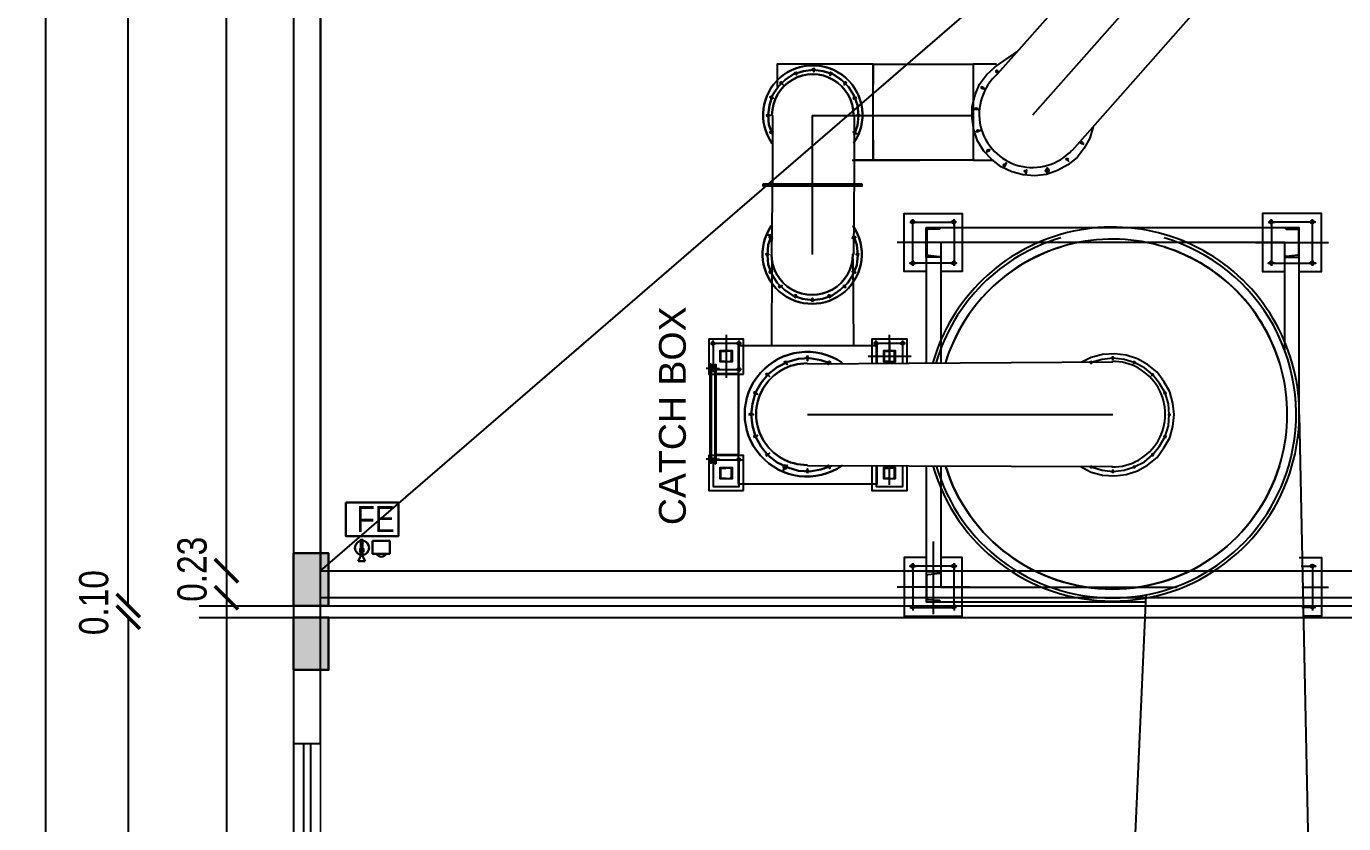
# Model space of a CAD drawing. Header units: metres. Extents: x -488 to 4759, y 38 to 2071.
# Drawn here: x 1116.38 to 1127.67, y 152.42 to 159.26 of the extents above; entities that cross this region are included whole.
import ezdxf
from ezdxf.lldxf.tags import DXFTag

# ---------------------------------------------------------------- set-up
doc = ezdxf.new("R2010")
doc.units = ezdxf.units.M
doc.header["$MEASUREMENT"] = 0
for name, color, linetype in [('0 @ 1', 7, 'Continuous'), ('BLK_1_FLR_0_CARPET_AREA', 10, 'Continuous'), ('BLK_1_FLR_0_REGULAR_ROOM', 117, 'Continuous')]:
    doc.layers.add(name, color=color, linetype=linetype)
for name, color, linetype, plot in [('BLK_1_COVERED_AREA', 44, 'Continuous', False), ('BLK_1_FLR_0_BLT_UP_AREA', 1, 'Continuous', False), ('BLK_1_FLR_0_BLT_UP_AREA_DEDUCT', 1, 'Continuous', False), ('WORKSHOP_AREA', 1, 'Continuous', False)]:
    doc.layers.add(name, color=color, linetype=linetype, plot=plot)
doc.styles.add('ARIAL', font='arial.ttf', dxfattribs={"height": 0.8})
doc.styles.add('CODE', font='swissc.ttf', dxfattribs={"height": 0.25})
doc.styles.add('SH', font='swissc.ttf', dxfattribs={"height": 10})
tags = doc.linetypes.add('00$1$HIDDEN', pattern=[0.375, 0.25, -0.125]).pattern_tags.tags
tags[6:7] = [DXFTag(74, 4), DXFTag(75, 0), DXFTag(340, '0'), DXFTag(46, 1.0), DXFTag(50, 0.0), DXFTag(44, 0.0), DXFTag(45, 0.0)]
tags[4:5] = [DXFTag(74, 4), DXFTag(75, 0), DXFTag(340, '0'), DXFTag(46, 1.0), DXFTag(50, 0.0), DXFTag(44, 0.0), DXFTag(45, 0.0)]
doc.dimstyles.new('OUTER', dxfattribs={"dimscale": 0, "dimtxt": 0.3, "dimasz": 0.18, "dimexe": 0.18, "dimexo": 0.0625, "dimgap": 0.09, "dimtad": 0, "dimzin": 0, "dimdsep": 46, "dimtxsty": 'CODE', "dimcen": 0.09, "dimse1": 1, "dimse2": 1, "dimclrd": 8, "dimclrt": 1, "dimadec": 0, "dimazin": 0, "dimtfac": 1, "dimtofl": 0, "dimtmove": 0, "dimatfit": 3, "dimfxl": 0, "dimtolj": 1, "dimtzin": 0, "dimarcsym": 0})

# ---------------------------------------------------------------- blocks, each defined once
blk = doc.blocks.new('_ArchTick')
at = {"const_width": 0.15}
blk.add_lwpolyline([(-0.5, -0.5), (0.5, 0.5)], dxfattribs=at)
blk = doc.blocks.new('*D95')
at = {"color": 0, "lineweight": -2}
for p, q in [((1118.092, 180.072), (1118.092, 167.779)), ((1118.092, 154.592), (1118.092, 166.884))]:
    blk.add_line(p, q, dxfattribs=at)
at = {"layer": 'Defpoints', "color": 0, "lineweight": -2}
for p in [(1119.231, 180.072), (1118.092, 154.592), (1119.202, 154.592)]:
    blk.add_point(p, dxfattribs=at)
at = {"color": 0, "lineweight": -2, "xscale": 0.2, "yscale": 0.2, "zscale": 0.2}
for p, rotation in [((1118.092, 180.072), 90), ((1118.092, 154.592), 270)]:
    blk.add_blockref('_ArchTick', p, dxfattribs=dict(at, rotation=rotation))
at = {"color": 0, "lineweight": -2, "insert": (1118.092, 167.332), "char_height": 0.25, "attachment_point": 5, "rotation": 90, "style": 'CODE'}
blk.add_mtext('\\A1;25.48', dxfattribs=at)
blk = doc.blocks.new('*D68')
at = {"color": 0, "lineweight": -2}
blk.add_line((1118.092, 154.592), (1118.092, 154.36), dxfattribs=at)
at = {"layer": 'Defpoints', "color": 0, "lineweight": -2}
for p in [(1119.201, 154.592), (1118.092, 154.36), (1119.178, 154.36)]:
    blk.add_point(p, dxfattribs=at)
at = {"color": 0, "lineweight": -2, "xscale": 0.2, "yscale": 0.2, "zscale": 0.2}
for p, rotation in [((1118.092, 154.592), 90), ((1118.092, 154.36), 270)]:
    blk.add_blockref('_ArchTick', p, dxfattribs=dict(at, rotation=rotation))
at = {"color": 0, "lineweight": -2, "insert": (1117.798, 154.604), "char_height": 0.25, "attachment_point": 5, "rotation": 90, "style": 'CODE'}
blk.add_mtext('\\A1;0.23', dxfattribs=at)
blk = doc.blocks.new('*D69')
at = {"color": 0, "lineweight": -2}
for p, q in [((1118.092, 154.36), (1118.092, 142.558)), ((1118.092, 129.862), (1118.092, 141.663))]:
    blk.add_line(p, q, dxfattribs=at)
at = {"layer": 'Defpoints', "color": 0, "lineweight": -2}
for p in [(1119.178, 154.36), (1118.092, 129.862), (1119.835, 129.862)]:
    blk.add_point(p, dxfattribs=at)
at = {"color": 0, "lineweight": -2, "xscale": 0.2, "yscale": 0.2, "zscale": 0.2}
for p, rotation in [((1118.092, 154.36), 90), ((1118.092, 129.862), 270)]:
    blk.add_blockref('_ArchTick', p, dxfattribs=dict(at, rotation=rotation))
at = {"color": 0, "lineweight": -2, "insert": (1118.092, 142.111), "char_height": 0.25, "attachment_point": 5, "rotation": 90, "style": 'CODE'}
blk.add_mtext('\\A1;24.50', dxfattribs=at)
blk = doc.blocks.new('*D74')
at = {"color": 0, "lineweight": -2}
for p, q in [((1117.25, 154.192), (1117.25, 136.245)), ((1117.25, 117.402), (1117.25, 135.348))]:
    blk.add_line(p, q, dxfattribs=at)
at = {"layer": 'Defpoints', "color": 0, "lineweight": -2}
for p in [(1117.25, 154.192), (1118.667, 154.192), (1118.667, 117.402)]:
    blk.add_point(p, dxfattribs=at)
at = {"color": 0, "lineweight": -2, "xscale": 0.2, "yscale": 0.2, "zscale": 0.2}
for p, rotation in [((1117.25, 154.192), 90), ((1117.25, 117.402), 270)]:
    blk.add_blockref('_ArchTick', p, dxfattribs=dict(at, rotation=rotation))
at = {"color": 0, "lineweight": -2, "insert": (1117.25, 135.797), "char_height": 0.25, "attachment_point": 5, "rotation": 90, "style": 'CODE'}
blk.add_mtext('\\A1;36.79', dxfattribs=at)
blk = doc.blocks.new('*D75')
at = {"color": 0, "lineweight": -2}
for p, q in [((1117.25, 154.292), (1117.25, 154.492)), ((1117.25, 154.192), (1117.25, 153.992))]:
    blk.add_line(p, q, dxfattribs=at)
at = {"layer": 'Defpoints', "color": 0, "lineweight": -2}
for p in [(1117.25, 154.292), (1118.667, 154.292), (1118.667, 154.192)]:
    blk.add_point(p, dxfattribs=at)
at = {"color": 0, "lineweight": -2, "xscale": 0.2, "yscale": 0.2, "zscale": 0.2}
for p, rotation in [((1117.25, 154.292), 270), ((1117.25, 154.192), 90)]:
    blk.add_blockref('_ArchTick', p, dxfattribs=dict(at, rotation=rotation))
at = {"color": 0, "lineweight": -2, "insert": (1116.955, 154.318), "char_height": 0.25, "attachment_point": 5, "rotation": 90, "style": 'CODE'}
blk.add_mtext('\\A1;0.10', dxfattribs=at)
blk = doc.blocks.new('*D76')
at = {"color": 0, "lineweight": -2}
for p, q in [((1117.25, 180.302), (1117.25, 167.721)), ((1117.25, 154.292), (1117.25, 166.872))]:
    blk.add_line(p, q, dxfattribs=at)
at = {"layer": 'Defpoints', "color": 0, "lineweight": -2}
for p in [(1117.25, 180.302), (1118.667, 180.302), (1118.667, 154.292)]:
    blk.add_point(p, dxfattribs=at)
at = {"color": 0, "lineweight": -2, "xscale": 0.2, "yscale": 0.2, "zscale": 0.2}
for p, rotation in [((1117.25, 180.302), 90), ((1117.25, 154.292), 270)]:
    blk.add_blockref('_ArchTick', p, dxfattribs=dict(at, rotation=rotation))
at = {"color": 0, "lineweight": -2, "insert": (1117.25, 167.297), "char_height": 0.25, "attachment_point": 5, "rotation": 90, "style": 'CODE'}
blk.add_mtext('\\A1;26.01', dxfattribs=at)
blk = doc.blocks.new('*D77')
at = {"color": 0, "lineweight": -2}
for p, q in [((1116.54, 180.302), (1116.54, 149.301)), ((1116.54, 117.402), (1116.54, 148.402))]:
    blk.add_line(p, q, dxfattribs=at)
at = {"layer": 'Defpoints', "color": 0, "lineweight": -2}
for p in [(1116.54, 180.302), (1118.669, 180.302), (1118.669, 117.402)]:
    blk.add_point(p, dxfattribs=at)
at = {"color": 0, "lineweight": -2, "xscale": 0.2, "yscale": 0.2, "zscale": 0.2}
for p, rotation in [((1116.54, 180.302), 90), ((1116.54, 117.402), 270)]:
    blk.add_blockref('_ArchTick', p, dxfattribs=dict(at, rotation=rotation))
at = {"color": 0, "lineweight": -2, "insert": (1116.54, 148.852), "char_height": 0.25, "attachment_point": 5, "rotation": 90, "style": 'CODE'}
blk.add_mtext('\\A1;{\\fSwis721 Cn BT|b1|i0|c0|p34;62.90}', dxfattribs=at)
blk = doc.blocks.new('rghfhgh')
at = {"color": 0, "lineweight": 30}
for p, q in [((15101.258, 2367.846), (15101.236, 2367.801)), ((15101.258, 2367.909), (15101.258, 2367.846)), ((15101.274, 2367.909), (15101.274, 2367.846)), ((15101.274, 2367.846), (15101.296, 2367.801))]:
    blk.add_line(p, q, dxfattribs=at)
at = {"color": 0, "lineweight": 30, "ltscale": 0.1}
blk.add_line((15101.296, 2367.801), (15101.236, 2367.801), dxfattribs=at)
blk.add_lwpolyline([(15101.129, 2368.303), (15101.581, 2368.303), (15101.581, 2368.016), (15101.129, 2368.016)], close=True, dxfattribs=at)
at = {"color": 0, "lineweight": 30}
for points in [[(15101.274, 2367.909), (15101.258, 2367.909), (15101.258, 2367.985), (15101.274, 2367.985)], [(15101.359, 2367.974), (15101.507, 2367.974), (15101.507, 2367.864), (15101.359, 2367.864)], [(15101.281, 2367.879), (15101.252, 2367.879), (15101.252, 2367.909), (15101.281, 2367.909)]]:
    blk.add_lwpolyline(points, close=True, dxfattribs=at)
blk.add_circle((15101.269, 2367.915), 0.0611, dxfattribs=at)
blk.add_arc((15101.434, 2367.883), 0.0446, 204.8747, 335.1253, dxfattribs=at)
at = {"color": 0, "lineweight": 30, "style": 'SH'}
blk.add_text('FE', height=0.2239, dxfattribs=at).set_placement((15101.221, 2368.05))

msp = doc.modelspace()

# ---------------------------------------------------------------- hatches: boundary and pattern name
at = {"lineweight": 30}
h = msp.add_hatch(color=256, dxfattribs=at)
h.dxf.hatch_style = 1
h.paths.add_polyline_path([(1118.66717, 154.74157), (1118.66717, 154.29157), (1118.96717, 154.29157), (1118.96717, 154.74157)])
h = msp.add_hatch(color=256, dxfattribs=at)
h.dxf.hatch_style = 1
h.paths.add_polyline_path([(1118.66717, 154.19157), (1118.66717, 153.74157), (1118.96717, 153.74157), (1118.96717, 154.19157)])

# ---------------------------------------------------------------- linework, layer by layer
for p, q in [((1118.66717, 180.30157), (1118.66717, 153.11157)), ((1118.89717, 153.11157), (1118.89717, 180.07157)), ((1126.0956, 160.42413), (1124.70257, 158.84997)), ((1126.43799, 160.12114), (1125.00112, 158.49744)), ((1126.78238, 159.82626), (1125.3435, 158.19445)), ((1118.89717, 154.59157), (1145.37867, 154.59157)), ((1145.37867, 154.35957), (1118.89717, 154.35957)), ((1118.66717, 153.11157), (1118.89717, 153.11157)), ((1118.75217, 153.11157), (1118.75217, 151.61157)), ((1118.81217, 153.11157), (1118.81217, 151.61157))]:
    msp.add_line(p, q)
at = {"linetype": '00$1$HIDDEN', "lineweight": -2, "ltscale": 2}
msp.add_line((1118.89717, 154.59157), (1133.27285, 167.00118), dxfattribs=at)
at = {"linetype": '00$1$HIDDEN', "lineweight": -2, "ltscale": 3}
for p, q in [((1117.85909, 154.29157), (1193.21732, 154.29157)), ((1117.85909, 154.19157), (1193.21732, 154.19157))]:
    msp.add_line(p, q, dxfattribs=at)
at = {"lineweight": 13}
for p, q in [((1118.66717, 153.11157), (1118.66717, 151.61157)), ((1118.89717, 153.11157), (1118.89717, 151.61157))]:
    msp.add_line(p, q, dxfattribs=at)
at = {"lineweight": -2}
msp.add_lwpolyline([(1192.31717, 180.30156), (1118.66717, 180.30156), (1118.66717, 117.40157), (1192.31717, 117.40157)], close=True, dxfattribs=at)
for points in [[(1125.52146, 158.39685), (1125.49501, 158.30077), (1125.44571, 158.21281), (1125.38434, 158.13429), (1125.30485, 158.06994), (1125.21799, 158.02107), (1125.12378, 157.98768), (1125.02156, 157.97515), (1124.92207, 157.9848), (1124.82599, 158.01126), (1124.73331, 158.05451), (1124.65479, 158.11589), (1124.58572, 158.18934), (1124.53147, 158.27553), (1124.49808, 158.36974), (1124.48555, 158.47197), (1124.48444, 158.57013), (1124.51024, 158.6716), (1124.54811, 158.76362), (1124.60949, 158.84213), (1124.68294, 158.91121), (1124.87568, 159.04558)], [(1123.63082, 158.93402), (1123.63624, 158.93402), (1123.63624, 158.76056), (1123.63624, 158.93402), (1123.63082, 158.93402), (1122.8123, 158.93402), (1122.8123, 158.73888)], [(1123.63624, 158.93402), (1124.49447, 158.93402)], [(1124.69338, 158.93402), (1124.49447, 158.93402), (1124.49447, 158.76056)], [(1124.69338, 158.93402), (1124.49457, 158.93402), (1124.49457, 158.76056)], [(1123.45736, 158.11008), (1123.63624, 158.11008), (1123.63624, 158.86897)], [(1124.49447, 158.86897), (1124.49447, 158.11008), (1124.50531, 158.11008)], [(1124.49457, 158.86897), (1124.49457, 158.11008), (1124.50541, 158.11008)], [(1122.77436, 158.49495), (1122.77436, 158.01793), (1122.76352, 157.30241)], [(1123.11586, 157.30241), (1123.11586, 158.49495), (1124.48529, 158.49495)], [(1123.47362, 158.49495), (1123.47362, 158.01793), (1123.4682, 157.30241)], [(1123.63624, 158.28354), (1123.63624, 158.11008), (1123.6254, 158.11008), (1123.63624, 158.11008), (1123.63624, 158.28896)], [(1124.49447, 158.28896), (1124.49447, 158.11008), (1124.66793, 158.11008)], [(1124.49447, 158.11008), (1123.47362, 158.11008), (1124.03737, 158.11008)], [(1123.63624, 158.11008), (1124.03737, 158.11008), (1123.61998, 158.11008)], [(1124.09158, 157.15605), (1123.90185, 157.15605), (1123.90185, 157.65475), (1124.40055, 157.65475), (1124.40055, 157.60596)], [(1123.95064, 157.57886), (1124.00484, 157.57886)], [(1123.97774, 157.55176), (1123.97774, 157.60596)], [(1123.97774, 157.57886), (1124.33008, 157.57886), (1124.33008, 157.22652), (1123.97774, 157.22652), (1123.97774, 157.57886)], [(1124.40055, 157.65475), (1124.40055, 157.15605), (1124.21625, 157.15605)], [(1124.35177, 157.57886), (1124.30298, 157.57886)], [(1124.33008, 157.55176), (1124.33008, 157.60596)], [(1127.28975, 157.15605), (1127.47948, 157.15605), (1127.47948, 157.65475), (1126.97536, 157.65475), (1126.97536, 157.60596)], [(1126.97536, 157.65475), (1126.97536, 157.15605), (1127.16508, 157.15605)], [(1127.02414, 157.57886), (1127.07835, 157.57886)], [(1127.05124, 157.55176), (1127.05124, 157.60596)], [(1127.40359, 157.57886), (1127.05124, 157.57886), (1127.05124, 157.22652), (1127.40359, 157.22652), (1127.40359, 157.57886)], [(1127.43069, 157.57886), (1127.37648, 157.57886)], [(1127.40359, 157.55176), (1127.40359, 157.60596)], [(1127.28975, 155.93098), (1127.28975, 157.53007), (1125.24617, 157.53007), (1124.09158, 157.53007), (1124.09158, 156.37006)], [(1124.4656, 157.4054), (1123.84223, 157.4054)], [(1127.16508, 156.47847), (1127.16508, 157.4054), (1126.13516, 157.4054), (1124.21625, 157.4054), (1124.21625, 156.37006)], [(1126.91573, 157.4054), (1127.5391, 157.4054)], [(1122.76894, 157.2482), (1122.76352, 156.52183)], [(1123.46278, 157.26446), (1123.4682, 156.52183)], [(1122.52501, 156.2779), (1122.52501, 156.57604), (1122.22688, 156.57604), (1122.22688, 156.2779), (1122.52501, 156.2779)], [(1122.24314, 156.5381), (1122.2865, 156.5381)], [(1122.26482, 156.51641), (1122.26482, 156.5652)], [(1122.48707, 156.5381), (1122.26482, 156.5381), (1122.26482, 156.31585), (1122.48707, 156.31585), (1122.48707, 156.5381)], [(1122.37865, 156.24538), (1122.37865, 156.61398)], [(1122.50875, 156.5381), (1122.46538, 156.5381)], [(1122.48707, 156.51641), (1122.48707, 156.5652)], [(1123.92896, 156.37006), (1123.92896, 156.57604), (1123.6254, 156.57604), (1123.6254, 156.37006)], [(1123.64166, 156.5381), (1123.68503, 156.5381)], [(1123.66334, 156.51641), (1123.66334, 156.5652)], [(1123.89101, 156.37006), (1123.89101, 156.5381), (1123.66334, 156.5381), (1123.66334, 156.37006)], [(1123.77718, 156.55978), (1123.77718, 156.37006), (1123.77718, 156.61398)], [(1123.91269, 156.5381), (1123.86391, 156.5381)], [(1123.89101, 156.51641), (1123.89101, 156.5652)], [(1122.33258, 156.47305), (1122.32987, 156.47034)], [(1122.32987, 156.39174), (1122.32987, 156.46763)], [(1122.33529, 156.47305), (1122.36781, 156.47305)], [(1122.36541, 156.47305), (1122.37323, 156.48086)], [(1122.37324, 156.48086), (1122.38105, 156.47305)], [(1122.4166, 156.47305), (1122.38407, 156.47305)], [(1122.4166, 156.47034), (1122.41389, 156.47305)], [(1122.42202, 156.39174), (1122.42202, 156.46763)], [(1123.66877, 155.48649), (1123.66877, 155.33471), (1122.48165, 155.33471), (1122.48165, 156.52183), (1123.66877, 156.52183), (1123.66877, 156.37006)], [(1123.59288, 156.42968), (1123.96148, 156.42968)], [(1123.73652, 156.47305), (1123.73381, 156.47034)], [(1123.73381, 156.39174), (1123.73381, 156.46763)], [(1123.73923, 156.47305), (1123.77176, 156.47305)], [(1123.76936, 156.47305), (1123.77717, 156.48086)], [(1123.77176, 156.48086), (1123.77958, 156.47305)], [(1123.81512, 156.47305), (1123.7826, 156.47305)], [(1123.81512, 156.47034), (1123.81241, 156.47305)], [(1123.82054, 156.39174), (1123.82054, 156.46763)], [(1125.41963, 155.48107), (1125.50636, 155.43771), (1125.60393, 155.4106), (1125.70693, 155.40518), (1125.8045, 155.41602), (1125.90207, 155.44855), (1125.9888, 155.49733), (1126.07011, 155.56238), (1126.12974, 155.64369), (1126.17852, 155.73042), (1126.20562, 155.82799), (1126.21647, 155.93098), (1126.20562, 156.02856), (1126.17852, 156.12613), (1126.12974, 156.21286), (1126.07011, 156.29417), (1125.9888, 156.35921), (1125.90207, 156.408), (1125.8045, 156.44052), (1125.70693, 156.45137), (1125.60393, 156.44594), (1125.50636, 156.41884), (1125.41963, 156.37548)], [(1125.69066, 156.40258), (1125.69066, 156.42968)], [(1122.20519, 156.32669), (1122.27566, 156.32669)], [(1122.24856, 156.36463), (1122.24856, 155.51359), (1122.23772, 155.51359), (1122.23772, 156.36463), (1122.24856, 156.36463)], [(1122.24314, 156.31585), (1122.2865, 156.31585)], [(1122.31903, 156.32127), (1122.25398, 156.32127)], [(1122.26482, 156.33753), (1122.26482, 156.29417)], [(1122.2865, 155.50817), (1122.28108, 155.50817), (1122.28108, 156.35921), (1122.2865, 156.35921), (1122.2865, 155.50817)], [(1122.32987, 156.39445), (1122.33258, 156.39174)], [(1122.36781, 156.38632), (1122.33529, 156.38632)], [(1122.37323, 156.3785), (1122.36541, 156.38631)], [(1122.38105, 156.38631), (1122.37324, 156.3785)], [(1122.38407, 156.38632), (1122.4166, 156.38632)], [(1122.41389, 156.39174), (1122.4166, 156.39445)], [(1122.50875, 156.31585), (1122.46538, 156.31585)], [(1122.48707, 156.33753), (1122.48707, 156.29417)], [(1123.07249, 156.36463), (1125.69066, 156.3809)], [(1123.73381, 156.39445), (1123.73652, 156.39174)], [(1123.77176, 156.38632), (1123.73923, 156.38632)], [(1123.77717, 156.3785), (1123.76936, 156.38631)], [(1123.77958, 156.38631), (1123.77176, 156.3785)], [(1123.7826, 156.38632), (1123.81512, 156.38632)], [(1123.81241, 156.39174), (1123.81512, 156.39445)], [(1125.51178, 156.37548), (1125.51178, 156.3809), (1125.50636, 156.3809), (1125.50094, 156.3809), (1125.49552, 156.37548), (1125.50094, 156.37006), (1125.50636, 156.37006), (1125.51178, 156.37006), (1125.51178, 156.37548)], [(1125.51178, 156.36463), (1125.50094, 156.39174)], [(1125.50636, 155.48107), (1125.59851, 155.45397), (1125.69066, 155.44313), (1125.78824, 155.45397), (1125.87497, 155.48107), (1125.9617, 155.52444), (1126.03216, 155.58406), (1126.09179, 155.65995), (1126.14058, 155.74126), (1126.16768, 155.83341), (1126.1731, 155.93098), (1126.16768, 156.02313), (1126.14058, 156.11529), (1126.09179, 156.1966), (1126.03216, 156.27248), (1125.9617, 156.33211), (1125.87497, 156.37548), (1125.78824, 156.40258), (1125.69066, 156.41342), (1125.59851, 156.40258), (1125.50636, 156.37548)], [(1125.69608, 156.41342), (1125.69608, 156.41884), (1125.69066, 156.41884), (1125.68524, 156.41884), (1125.68524, 156.41342), (1125.68524, 156.408), (1125.69066, 156.408), (1125.69608, 156.408), (1125.69608, 156.41342)], [(1125.86955, 156.36463), (1125.88039, 156.39174)], [(1125.88039, 156.37548), (1125.88039, 156.3809), (1125.87497, 156.3809), (1125.86955, 156.3809), (1125.86955, 156.37548), (1125.86955, 156.37006), (1125.87497, 156.37006), (1125.88039, 156.37006), (1125.88039, 156.37548)], [(1122.23772, 155.58948), (1122.23772, 156.28875)], [(1122.24856, 155.58948), (1122.24856, 156.28875), (1122.24856, 155.58948), (1122.24856, 156.28875), (1122.24856, 155.58948)], [(1122.48165, 155.58406), (1122.2865, 155.58406), (1122.2865, 156.28333), (1122.48165, 156.28333), (1122.48165, 155.58406)], [(1126.02132, 156.26164), (1126.04301, 156.28333)], [(1126.03759, 156.27248), (1126.03759, 156.2779), (1126.03216, 156.2779), (1126.02674, 156.2779), (1126.02674, 156.27248), (1126.02674, 156.26706), (1126.03216, 156.26706), (1126.03759, 156.26706), (1126.03759, 156.27248)], [(1126.12432, 156.10987), (1126.15142, 156.12071)], [(1126.146, 156.11529), (1126.146, 156.12071), (1126.14058, 156.12071), (1126.13516, 156.12071), (1126.12974, 156.11529), (1126.13516, 156.10987), (1126.14058, 156.10987), (1126.146, 156.10987), (1126.146, 156.11529)], [(1123.07249, 155.93098), (1125.69066, 155.93098)], [(1125.97412, 154.38068), (1125.87113, 152.08575), (1127.37265, 152.08575), (1127.29134, 155.93098)], [(1126.16226, 155.93098), (1126.18936, 155.93098)], [(1126.18394, 155.93098), (1126.17852, 155.93098), (1126.1731, 155.9364), (1126.1731, 155.93098), (1126.16768, 155.93098), (1126.1731, 155.92556), (1126.1731, 155.92014), (1126.17852, 155.92556), (1126.18394, 155.93098)], [(1126.12432, 155.74668), (1126.15142, 155.73584)], [(1126.146, 155.74126), (1126.146, 155.74668), (1126.14058, 155.7521), (1126.13516, 155.74668), (1126.12974, 155.74126), (1126.13516, 155.73584), (1126.14058, 155.73584), (1126.146, 155.73584), (1126.146, 155.74126)], [(1122.20519, 155.55154), (1122.27566, 155.55154)], [(1122.52501, 155.28051), (1122.52501, 155.57864), (1122.22688, 155.57864), (1122.22688, 155.28051), (1122.52501, 155.28051)], [(1122.24314, 155.5407), (1122.2865, 155.5407)], [(1122.31903, 155.54612), (1122.25398, 155.54612)], [(1122.26482, 155.51902), (1122.26482, 155.56238)], [(1122.48707, 155.5407), (1122.26482, 155.5407), (1122.26482, 155.31303), (1122.48707, 155.31303), (1122.48707, 155.5407)], [(1122.51417, 155.5407), (1122.46538, 155.5407)], [(1122.48707, 155.51902), (1122.48707, 155.56238)], [(1126.02132, 155.5949), (1126.04301, 155.57864)], [(1126.03759, 155.58406), (1126.03759, 155.58948), (1126.03216, 155.5949), (1126.02674, 155.58948), (1126.02674, 155.58406), (1126.02674, 155.57864), (1126.03216, 155.57864), (1126.03759, 155.57864), (1126.03759, 155.58406)], [(1122.33258, 155.47023), (1122.32987, 155.46752)], [(1122.32987, 155.38892), (1122.32987, 155.46481)], [(1122.33529, 155.47023), (1122.37323, 155.47023)], [(1122.36541, 155.47023), (1122.37323, 155.47805)], [(1122.37324, 155.47805), (1122.38105, 155.47023)], [(1122.4166, 155.47023), (1122.38407, 155.47023)], [(1122.4166, 155.46752), (1122.41389, 155.47023)], [(1122.42202, 155.38892), (1122.42202, 155.46481)], [(1125.69066, 155.48107), (1123.07249, 155.49191)], [(1123.6254, 155.48649), (1123.6254, 155.28051), (1123.92896, 155.28051), (1123.92896, 155.48649)], [(1123.66334, 155.48649), (1123.66334, 155.31303), (1123.89101, 155.31303), (1123.89101, 155.48649)], [(1123.73652, 155.47023), (1123.73381, 155.46752)], [(1123.73381, 155.38892), (1123.73381, 155.46481)], [(1123.73923, 155.47023), (1123.77176, 155.47023)], [(1123.76936, 155.47023), (1123.77717, 155.47805)], [(1123.77176, 155.47805), (1123.77958, 155.47023)], [(1123.77718, 155.32929), (1123.77718, 155.48649)], [(1123.81512, 155.47023), (1123.7826, 155.47023)], [(1123.81512, 155.46752), (1123.81241, 155.47023)], [(1123.82054, 155.38892), (1123.82054, 155.46481)], [(1124.09158, 155.48649), (1124.09158, 154.32647), (1125.97254, 154.32647)], [(1124.21625, 155.48649), (1124.21625, 154.45115), (1126.24357, 154.45115)], [(1125.51178, 155.48107), (1125.51178, 155.48649), (1125.50636, 155.48649), (1125.50094, 155.48649), (1125.49552, 155.48107), (1125.50094, 155.47565), (1125.50636, 155.47565), (1125.51178, 155.47565), (1125.51178, 155.48107)], [(1125.51178, 155.49191), (1125.50094, 155.47023)], [(1125.69608, 155.44313), (1125.69608, 155.44855), (1125.69066, 155.44855), (1125.68524, 155.44855), (1125.68524, 155.44313), (1125.68524, 155.43771), (1125.69066, 155.43771), (1125.69608, 155.43771), (1125.69608, 155.44313)], [(1125.69066, 155.45939), (1125.69066, 155.43229)], [(1125.86955, 155.49191), (1125.88039, 155.47023)], [(1125.88039, 155.48107), (1125.88039, 155.48649), (1125.87497, 155.48649), (1125.86955, 155.48649), (1125.86955, 155.48107), (1125.86955, 155.47565), (1125.87497, 155.47565), (1125.88039, 155.47565), (1125.88039, 155.48107)], [(1122.32987, 155.39163), (1122.33258, 155.38892)], [(1122.37323, 155.3835), (1122.33529, 155.3835)], [(1122.38407, 155.3835), (1122.4166, 155.3835)], [(1122.41389, 155.38892), (1122.4166, 155.39163)], [(1123.73381, 155.39163), (1123.73652, 155.38892)], [(1123.77176, 155.3835), (1123.73923, 155.3835)], [(1123.7826, 155.3835), (1123.81512, 155.3835)], [(1123.81241, 155.38892), (1123.81512, 155.39163)], [(1124.1512, 154.84144), (1124.1512, 154.21806)], [(1124.09158, 154.70592), (1123.90185, 154.70592), (1123.90185, 154.2018), (1124.40055, 154.2018), (1124.40055, 154.38068), (1124.40055, 154.70592), (1124.21625, 154.70592)], [(1123.97774, 154.27769), (1124.33008, 154.27769), (1124.33008, 154.63003), (1123.97774, 154.63003), (1123.97774, 154.27769)], [(1127.28975, 154.70592), (1127.47948, 154.70592), (1127.47948, 154.2018), (1127.31686, 154.2018)], [(1127.30601, 154.63003), (1127.40359, 154.63003), (1127.40359, 154.27769), (1127.31144, 154.27769)], [(1124.21625, 154.57582), (1124.21625, 154.58124), (1124.09158, 154.58124), (1124.09158, 154.32647), (1124.21625, 154.32647), (1124.21083, 154.3319), (1124.20541, 154.33732), (1124.10784, 154.34274), (1124.10242, 154.34274), (1124.097, 154.34816), (1124.097, 154.54872), (1124.10242, 154.55414), (1124.10784, 154.55956), (1124.20541, 154.5704), (1124.21083, 154.5704), (1124.21625, 154.58124)], [(1124.4656, 154.45115), (1123.84223, 154.45115)], [(1127.31144, 154.45115), (1127.5391, 154.45115)], [(1123.97774, 154.30479), (1123.97774, 154.25059)], [(1124.33008, 154.30479), (1124.33008, 154.25059)], [(1127.40359, 154.30479), (1127.40359, 154.25059)], [(1123.95064, 154.27769), (1124.00485, 154.27769)], [(1124.35177, 154.27769), (1124.30298, 154.27769)], [(1127.43069, 154.27769), (1127.37648, 154.27769)]]:
    msp.add_lwpolyline(points)
for points in [[(1123.46864, 158.25575, 1.90411807), (1122.76772, 158.25675, -1.90411807)], [(1123.4682, 158.49618, 1.00211797), (1122.76895, 158.49766, -1.00211797)], [(1122.76289, 157.54675, 1.90446151), (1123.46375, 157.5464, -1.90446151)], [(1122.76352, 157.30528, 1.00023809), (1123.46277, 157.30512, -1.00023809)], [(1123.37054, 156.37486, 1.89306734), (1123.37064, 155.49247, -1.89306734)], [(1123.06978, 156.37006, 1.00063731), (1123.06978, 155.49721, -1.00063731)], [(1124.25604, 155.49092, 0.73776747), (1127.11987, 155.49092, -0.73776747)]]:
    msp.add_lwpolyline(points, format="xyb", close=True)
for points in [[(1122.77436, 158.33233), (1122.74184, 158.41364), (1122.73642, 158.50037), (1122.74726, 158.58168), (1122.77436, 158.66841), (1122.82315, 158.73888), (1122.88277, 158.7985), (1122.95324, 158.84729), (1123.03997, 158.87439), (1123.12128, 158.88523), (1123.20801, 158.87439), (1123.28932, 158.84729), (1123.36521, 158.7985), (1123.42484, 158.73888), (1123.47362, 158.66299), (1123.50073, 158.58168), (1123.51157, 158.49495), (1123.50073, 158.40822), (1123.47362, 158.32691), (1123.50073, 158.40822), (1123.51157, 158.49495), (1123.50073, 158.58168), (1123.47362, 158.66299), (1123.42484, 158.73888), (1123.36521, 158.7985), (1123.28932, 158.84729), (1123.20801, 158.87439), (1123.12128, 158.88523), (1123.03997, 158.87439), (1122.95324, 158.84729), (1122.88277, 158.7985), (1122.82315, 158.73888), (1122.77436, 158.66841), (1122.74726, 158.58168), (1122.73642, 158.50037), (1122.74184, 158.41364)], [(1122.9695, 158.86897), (1122.98034, 158.84187)], [(1123.1267, 158.90149), (1123.1267, 158.86897)], [(1123.27848, 158.86897), (1123.26764, 158.83645)], [(1124.68961, 158.88523), (1124.71129, 158.85813)], [(1122.83941, 158.78224), (1122.86109, 158.76056)], [(1123.40857, 158.78224), (1123.38689, 158.75514)], [(1124.55952, 158.73888), (1124.59746, 158.71719)], [(1122.75268, 158.65215), (1122.77978, 158.6413)], [(1123.4953, 158.64672), (1123.4682, 158.63588)], [(1122.72015, 158.49495), (1122.75268, 158.49495)], [(1123.52783, 158.49495), (1123.4953, 158.49495)], [(1124.49989, 158.54915), (1124.53783, 158.54373)], [(1122.74726, 158.34317), (1122.77978, 158.35401)], [(1123.4953, 158.33775), (1123.4682, 158.35401)], [(1124.51615, 158.35401), (1124.55409, 158.36485)], [(1125.44308, 158.2456), (1125.41056, 158.26728)], [(1124.6083, 158.18055), (1124.6354, 158.20223)], [(1125.31298, 158.09924), (1125.2913, 158.12634)], [(1124.76008, 158.05045), (1124.77634, 158.0884)], [(1124.94438, 157.99083), (1124.9498, 158.02877)], [(1125.11242, 158.01793), (1125.12868, 158.02335), (1125.11784, 158.02877), (1125.12868, 158.02335), (1125.12868, 158.03419), (1125.11784, 158.02877), (1125.12868, 158.02335), (1125.12868, 158.03419), (1125.11784, 158.02877), (1125.12868, 158.02335)], [(1125.12868, 158.02335), (1125.13952, 158.01251), (1125.14494, 158.02335), (1125.12868, 158.02335), (1125.11242, 158.01793), (1125.11784, 158.01251), (1125.12868, 158.02335), (1125.13952, 158.01251), (1125.14494, 158.02335), (1125.12868, 158.02335), (1125.11784, 158.01251), (1125.11242, 158.01793)], [(1125.13952, 158.01251), (1125.12868, 158.02335), (1125.12868, 158.00709), (1125.11784, 158.01251), (1125.12868, 158.02335), (1125.12868, 158.00709), (1125.12868, 157.99083), (1125.12868, 158.00709), (1125.12868, 158.02335), (1125.11784, 158.01251), (1125.12868, 158.00709), (1125.12868, 158.02335)], [(1125.13952, 158.00709), (1125.12868, 158.04503)], [(1125.12868, 158.03419), (1125.12868, 158.02335), (1125.13952, 158.03419), (1125.12868, 158.02335), (1125.14494, 158.02335), (1125.13952, 158.03419), (1125.12868, 158.02335), (1125.14494, 158.02335), (1125.13952, 158.03419), (1125.12868, 158.02335)], [(1123.53867, 157.89868), (1123.53867, 157.88783), (1122.69305, 157.88783), (1122.69305, 157.89868), (1123.53867, 157.89868), (1123.53867, 157.88783), (1122.69305, 157.88783), (1122.69305, 157.89868), (1123.53867, 157.89868), (1123.53867, 157.9041), (1122.69305, 157.9041), (1122.69305, 157.89868), (1123.53867, 157.89868), (1122.69305, 157.89868), (1122.69305, 157.9041), (1123.53867, 157.9041)], [(1123.4682, 157.46502), (1123.4953, 157.38372), (1123.50615, 157.29699), (1123.4953, 157.21025), (1123.46278, 157.12895), (1123.41942, 157.05848), (1123.35437, 156.99885), (1123.2839, 156.95006), (1123.20259, 156.92296), (1123.11586, 156.91212), (1123.02913, 156.92296), (1122.94782, 156.95006), (1122.87735, 156.99885), (1122.8123, 157.05848), (1122.76894, 157.13437), (1122.73642, 157.21568), (1122.73099, 157.29699), (1122.73642, 157.38372), (1122.76352, 157.46502), (1122.7581, 157.45418), (1122.76894, 157.4596), (1122.7581, 157.45418), (1122.76894, 157.44876), (1122.76894, 157.4596), (1122.7581, 157.45418), (1122.76894, 157.44876), (1122.76894, 157.4596), (1122.7581, 157.45418), (1122.76352, 157.46502), (1122.73642, 157.38372), (1122.73099, 157.29699), (1122.73642, 157.21568), (1122.76894, 157.13437), (1122.8123, 157.05848), (1122.87735, 156.99885), (1122.94782, 156.95006), (1123.02913, 156.92296), (1123.11586, 156.91212), (1123.20259, 156.92296), (1123.2839, 156.95006), (1123.35437, 156.99885), (1123.41942, 157.05848), (1123.46278, 157.12895), (1123.4953, 157.21025), (1123.50615, 157.29699), (1123.4953, 157.38372)], [(1122.74726, 157.45418), (1122.7581, 157.45418), (1122.74726, 157.46502), (1122.7581, 157.47045), (1122.7581, 157.45418), (1122.74726, 157.46502), (1122.73642, 157.47045), (1122.74726, 157.46502), (1122.7581, 157.45418), (1122.7581, 157.47045), (1122.74726, 157.46502), (1122.7581, 157.45418)], [(1122.74184, 157.45418), (1122.77436, 157.44334)], [(1122.7581, 157.45418), (1122.74726, 157.45418), (1122.75268, 157.44334), (1122.7581, 157.45418), (1122.76352, 157.46502), (1122.7581, 157.47045), (1122.7581, 157.45418), (1122.74726, 157.45418), (1122.75268, 157.44334), (1122.7581, 157.45418), (1122.7581, 157.47045), (1122.76352, 157.46502)], [(1122.76894, 157.44876), (1122.7581, 157.45418), (1122.7581, 157.44334), (1122.7581, 157.45418), (1122.75268, 157.44334), (1122.7581, 157.44334), (1122.7581, 157.45418), (1122.75268, 157.44334), (1122.7581, 157.44334), (1122.7581, 157.45418)], [(1123.48988, 157.45418), (1123.45736, 157.44334)], [(1124.21625, 157.28072), (1124.09158, 157.28072), (1124.09158, 157.53007), (1124.21625, 157.53007), (1124.21083, 157.52465), (1124.20541, 157.51923), (1124.10784, 157.51923), (1124.10242, 157.51381), (1124.097, 157.50839), (1124.097, 157.30783), (1124.10242, 157.30241), (1124.10784, 157.29699), (1124.20541, 157.28614), (1124.21083, 157.28614)], [(1127.16508, 157.28072), (1127.28975, 157.28072), (1127.28975, 157.53007), (1127.16508, 157.53007), (1127.1705, 157.52465), (1127.17592, 157.51923), (1127.27349, 157.51923), (1127.27891, 157.51381), (1127.28433, 157.50839), (1127.28433, 157.30783), (1127.27891, 157.30241), (1127.27349, 157.29699), (1127.17592, 157.28614), (1127.1705, 157.28614)], [(1122.71473, 157.30241), (1122.74184, 157.30241)], [(1123.51699, 157.30241), (1123.48988, 157.30241)], [(1124.00484, 157.22652), (1123.95064, 157.22652)], [(1123.97774, 157.20483), (1123.97774, 157.25362)], [(1124.30298, 157.22652), (1124.35177, 157.22652)], [(1124.33008, 157.20483), (1124.33008, 157.25362)], [(1127.07835, 157.22652), (1127.02414, 157.22652)], [(1127.05124, 157.20483), (1127.05124, 157.25362)], [(1127.37648, 157.22652), (1127.43069, 157.22652)], [(1127.40359, 157.20483), (1127.40359, 157.25362)], [(1122.74184, 157.14521), (1122.77436, 157.15605)], [(1123.48988, 157.14521), (1123.45736, 157.15605)], [(1122.82857, 157.01511), (1122.85567, 157.03679)], [(1123.40315, 157.01511), (1123.38147, 157.03679)], [(1122.96408, 156.92838), (1122.97492, 156.95548)], [(1123.11586, 156.89586), (1123.11586, 156.92838)], [(1123.26764, 156.92838), (1123.2568, 156.95548)], [(1122.37865, 156.47847), (1122.42744, 156.47847), (1122.42744, 156.3809), (1122.37865, 156.3809), (1122.32445, 156.3809), (1122.32445, 156.47847)], [(1123.07249, 156.4351), (1123.07249, 156.39174)], [(1123.77718, 156.47847), (1123.82596, 156.47847), (1123.82596, 156.3809), (1123.77718, 156.3809), (1123.72839, 156.3809), (1123.72839, 156.47847)], [(1123.27848, 155.49191), (1123.18633, 155.45939), (1123.09418, 155.44313), (1122.99661, 155.44855), (1122.90446, 155.47565), (1122.8123, 155.51902), (1122.73642, 155.57864), (1122.67679, 155.65453), (1122.628, 155.74126), (1122.6009, 155.83341), (1122.59006, 155.93098), (1122.6009, 156.02313), (1122.628, 156.12071), (1122.67679, 156.20202), (1122.73642, 156.2779), (1122.8123, 156.33753), (1122.90446, 156.3809), (1122.99661, 156.408), (1123.09418, 156.41342), (1123.18633, 156.39716), (1123.27848, 156.36463), (1123.18633, 156.39716), (1123.09418, 156.41342), (1122.99661, 156.408), (1122.90446, 156.3809), (1122.8123, 156.33753), (1122.73642, 156.2779), (1122.67679, 156.20202), (1122.628, 156.12071), (1122.6009, 156.02313), (1122.59006, 155.93098), (1122.6009, 155.83341), (1122.628, 155.74126), (1122.67679, 155.65453), (1122.73642, 155.57864), (1122.8123, 155.51902), (1122.90446, 155.47565), (1122.99661, 155.44855), (1123.09418, 155.44313), (1123.18633, 155.45939)], [(1122.88277, 156.39174), (1122.89903, 156.35921)], [(1123.26764, 156.39174), (1123.25138, 156.35921)], [(1122.72015, 156.28333), (1122.74726, 156.25622)], [(1122.61174, 156.12071), (1122.64426, 156.10444)], [(1122.56838, 155.93098), (1122.61174, 155.93098)], [(1122.61174, 155.73584), (1122.64426, 155.7521)], [(1122.72015, 155.57322), (1122.74726, 155.60032)], [(1122.37865, 155.47565), (1122.42744, 155.47565), (1122.42744, 155.37808), (1122.37865, 155.37808), (1122.32445, 155.37808), (1122.32445, 155.47565)], [(1122.86651, 155.49191), (1122.88277, 155.48107), (1122.87735, 155.49733), (1122.88277, 155.48107), (1122.88819, 155.49191), (1122.87735, 155.49733), (1122.88277, 155.48107), (1122.88819, 155.49191), (1122.87735, 155.49733), (1122.88277, 155.48107)], [(1122.88277, 155.46481), (1122.89903, 155.49733), (1122.88277, 155.46481), (1122.88277, 155.48107), (1122.87193, 155.47023), (1122.86651, 155.47565), (1122.88277, 155.48107), (1122.87193, 155.47023), (1122.86651, 155.45397), (1122.87193, 155.47023), (1122.88277, 155.48107), (1122.86651, 155.47565), (1122.87193, 155.47023), (1122.88277, 155.48107)], [(1122.88277, 155.48107), (1122.88277, 155.46481), (1122.89361, 155.47023), (1122.88277, 155.48107), (1122.86651, 155.49191), (1122.86651, 155.47565), (1122.88277, 155.48107), (1122.88277, 155.46481), (1122.89361, 155.47023), (1122.88277, 155.48107), (1122.86651, 155.47565), (1122.86651, 155.49191)], [(1122.88819, 155.49191), (1122.88277, 155.48107), (1122.89361, 155.48649), (1122.88277, 155.48107), (1122.89361, 155.47023), (1122.89361, 155.48649), (1122.88277, 155.48107), (1122.89361, 155.47023), (1122.89361, 155.48649), (1122.88277, 155.48107)], [(1123.07249, 155.42686), (1123.07249, 155.46481)], [(1123.26764, 155.46481), (1123.25138, 155.49733)], [(1123.77718, 155.47565), (1123.82596, 155.47565), (1123.82596, 155.37808), (1123.77718, 155.37808), (1123.72839, 155.37808), (1123.72839, 155.47565)], [(1124.00485, 154.63003), (1123.95064, 154.63003)], [(1123.97774, 154.65713), (1123.97774, 154.60293)], [(1124.30298, 154.63003), (1124.35177, 154.63003)], [(1124.33008, 154.65713), (1124.33008, 154.60293)], [(1127.37648, 154.63003), (1127.43069, 154.63003)]]:
    msp.add_lwpolyline(points, close=True)
at = {"lineweight": 30}
for points in [[(1118.66717, 154.74157), (1118.96717, 154.74157), (1118.96717, 154.29157), (1118.66717, 154.29157)], [(1118.66717, 154.19157), (1118.96717, 154.19157), (1118.96717, 153.74157), (1118.66717, 153.74157)]]:
    msp.add_lwpolyline(points, close=True, dxfattribs=at)
for centre, radius in [((1122.97221, 158.85542), 0.00813), ((1122.97221, 158.85542), 0.00813), ((1123.12399, 158.88794), 0.00813), ((1123.12399, 158.88794), 0.00813), ((1123.27035, 158.85542), 0.00813), ((1123.27035, 158.85542), 0.00813), ((1124.69774, 158.87168), 0.00813), ((1124.69774, 158.87168), 0.00813), ((1122.84754, 158.77411), 0.00813), ((1122.84754, 158.77411), 0.00813), ((1123.39502, 158.77411), 0.00813), ((1123.39502, 158.77411), 0.00813), ((1124.57307, 158.73074), 0.00813), ((1124.57307, 158.73074), 0.00813), ((1122.76081, 158.64943), 0.00813), ((1123.47633, 158.64401), 0.00813), ((1123.47633, 158.64401), 0.00813), ((1122.7337, 158.49766), 0.00813), ((1122.7337, 158.49766), 0.00813), ((1123.50886, 158.49766), 0.00813), ((1123.50886, 158.49766), 0.00813), ((1124.51886, 158.55186), 0.00813), ((1124.51886, 158.55186), 0.00813), ((1122.76081, 158.3513), 0.00813), ((1122.76081, 158.3513), 0.00813), ((1123.47633, 158.3513), 0.00813), ((1123.47633, 158.3513), 0.00813), ((1124.53512, 158.36214), 0.00813), ((1124.53512, 158.36214), 0.00813), ((1125.42411, 158.25915), 0.00813), ((1125.42411, 158.25915), 0.00813), ((1124.62185, 158.1941), 0.00813), ((1124.62185, 158.1941), 0.00813), ((1125.29943, 158.11821), 0.00813), ((1125.29943, 158.11821), 0.00813), ((1124.76279, 158.06943), 0.00813), ((1124.76279, 158.06943), 0.00813), ((1124.94167, 158.01522), 0.00813), ((1124.94167, 158.01522), 0.00813), ((1125.13139, 158.03148), 0.00813), ((1125.13139, 158.03148), 0.00813), ((1123.97503, 157.58157), 0.01355), ((1124.32737, 157.58157), 0.01355), ((1127.04853, 157.58157), 0.01355), ((1127.40088, 157.58157), 0.01355), ((1122.75539, 157.45147), 0.00813), ((1122.75539, 157.45147), 0.00813), ((1123.47091, 157.45147), 0.00813), ((1123.47091, 157.45147), 0.00813), ((1122.72828, 157.30512), 0.00813), ((1122.72828, 157.30512), 0.00813), ((1123.50344, 157.30512), 0.00813), ((1123.50344, 157.30512), 0.00813), ((1123.97503, 157.22923), 0.01355), ((1124.32737, 157.22923), 0.01355), ((1127.04853, 157.22923), 0.01355), ((1127.40088, 157.22923), 0.01355), ((1122.75539, 157.15334), 0.00813), ((1122.75539, 157.15334), 0.00813), ((1123.47091, 157.15334), 0.00813), ((1123.47091, 157.15334), 0.00813), ((1122.8367, 157.02866), 0.00813), ((1122.8367, 157.02866), 0.00813), ((1123.3896, 157.02866), 0.00813), ((1123.3896, 157.02866), 0.00813), ((1122.96679, 156.94735), 0.00813), ((1122.96679, 156.94735), 0.00813), ((1123.11315, 156.91483), 0.00813), ((1123.11315, 156.91483), 0.00813), ((1123.25951, 156.94735), 0.00813), ((1123.25951, 156.94735), 0.00813), ((1122.26211, 156.54081), 0.01355), ((1122.48436, 156.54081), 0.01355), ((1123.66063, 156.54081), 0.01355), ((1123.8883, 156.54081), 0.01355), ((1123.06978, 156.41613), 0.00813), ((1123.06978, 156.41613), 0.00813), ((1122.26211, 156.31856), 0.01355), ((1122.48436, 156.31856), 0.01355), ((1122.88548, 156.37819), 0.00813), ((1122.88548, 156.37819), 0.00813), ((1123.25951, 156.37819), 0.00813), ((1123.25951, 156.37819), 0.00813), ((1122.72828, 156.27519), 0.00813), ((1122.72828, 156.27519), 0.00813), ((1122.62529, 156.118), 0.00813), ((1122.62529, 156.118), 0.00813), ((1122.58735, 155.93369), 0.00813), ((1122.58735, 155.93369), 0.00813), ((1122.62529, 155.74397), 0.00813), ((1122.62529, 155.74397), 0.00813), ((1122.26211, 155.54341), 0.01355), ((1122.48436, 155.54341), 0.01355), ((1122.72828, 155.58677), 0.00813), ((1122.72828, 155.58677), 0.00813), ((1122.88548, 155.48378), 0.00813), ((1122.88548, 155.48378), 0.00813), ((1123.06978, 155.44584), 0.00813), ((1123.06978, 155.44584), 0.00813), ((1123.25951, 155.48378), 0.00813), ((1123.25951, 155.48378), 0.00813), ((1123.97503, 154.63274), 0.01355), ((1124.32737, 154.63274), 0.01355), ((1127.40088, 154.63274), 0.01355), ((1123.97503, 154.2804), 0.01355), ((1124.32737, 154.2804), 0.01355), ((1127.40088, 154.2804), 0.01355)]:
    msp.add_circle(centre, radius)
for centre, radius, start, end in [((1125.00301, 158.50534), 0.4572, 131.08083, 317.593983), ((1125.68837, 155.93521), 1.60182, 343.881893, 163.99409), ((1125.68777, 155.93384), 1.5745, 106.320532, 163.677518), ((1125.69007, 155.93486), 1.57299, 343.611762, 73.736536), ((1125.68837, 155.93511), 1.49883, 342.761148, 162.873618), ((1125.6878, 155.93382), 1.49864, 107.178546, 162.820186), ((1125.68808, 155.93385), 1.49865, 17.18393, 72.825509), ((1125.68796, 155.93369), 0.45262, 269.450066, 90.549925), ((1125.68796, 155.93307), 1.60163, 196.040534, 343.959346), ((1125.68796, 155.93309), 1.57453, 196.304587, 343.695295)]:
    msp.add_arc(centre, radius, start, end)
at = {"layer": 'BLK_1_COVERED_AREA', "color": 45, "lineweight": 0}
msp.add_lwpolyline([(1192.31717, 180.30157), (1118.66717, 180.30157), (1118.66717, 117.40158), (1192.31717, 117.40158)], close=True, dxfattribs=at)
at = {"layer": 'BLK_1_FLR_0_BLT_UP_AREA', "color": 45, "lineweight": 0}
msp.add_lwpolyline([(1192.31717, 180.30156), (1118.66717, 180.30156), (1118.66717, 117.40157), (1192.31717, 117.40157)], close=True, dxfattribs=at)
at = {"layer": 'BLK_1_FLR_0_BLT_UP_AREA_DEDUCT', "color": 45, "lineweight": -2}
msp.add_lwpolyline([(1148.37815, 180.07157), (1118.89717, 180.07157), (1118.89717, 154.59156), (1148.37815, 154.59156)], close=True, dxfattribs=at)
at = {"layer": 'BLK_1_FLR_0_CARPET_AREA', "color": 14, "lineweight": 0}
msp.add_lwpolyline([(1153.60706, 180.07157), (1153.60717, 173.84157), (1168.60566, 173.84157), (1168.60566, 154.36157), (1185.08717, 154.36157), (1185.08717, 180.07152), (1192.08717, 180.07152), (1192.08717, 129.86157), (1118.89717, 129.86157), (1118.89717, 154.35957), (1148.60717, 154.36157), (1148.60717, 180.07157), (1153.60717, 180.07157), (1153.60717, 180.07157)], close=True, dxfattribs=at)
at = {"layer": 'BLK_1_FLR_0_REGULAR_ROOM', "color": 4, "lineweight": 0}
msp.add_lwpolyline([(1153.60706, 180.07157), (1153.60717, 173.84157), (1168.60566, 173.84157), (1168.60566, 154.36157), (1185.08717, 154.36157), (1185.08717, 180.07152), (1192.08717, 180.07152), (1192.08717, 129.86157), (1118.89717, 129.86157), (1118.89717, 154.35957), (1148.60717, 154.36157), (1148.60717, 180.07157), (1153.60717, 180.07157), (1153.60717, 180.07157)], close=True, dxfattribs=at)
at = {"layer": 'WORKSHOP_AREA', "lineweight": -2}
msp.add_lwpolyline([(1148.37815, 180.07157), (1118.89717, 180.07157), (1118.89717, 154.59156), (1148.37815, 154.59156)], close=True, dxfattribs=at)

# ---------------------------------------------------------------- block references
at = {"lineweight": -2}
msp.add_blockref('rghfhgh', (-13982.01456, -2213.12725), dxfattribs=at)

# ---------------------------------------------------------------- texts
at = {"insert": (1121.80004, 155.91976), "char_height": 0.23, "width": 67.6583004, "attachment_point": 2, "rotation": 90, "style": 'ARIAL'}
msp.add_mtext('{\\C252;CATCH BOX}', dxfattribs=at)

# ---------------------------------------------------------------- dimensions: what is measured, and where the dimension line sits
at = {"layer": '0 @ 1', "lineweight": -2}
for base, p1, p2, text, override, picture, middle in [((1116.54009, 180.30157), (1118.66857, 117.40157), (1118.66857, 180.30157), '{\\fSwis721 Cn BT|b1|i0|c0|p34;<>}', {"dimscale": 1, "dimtxt": 0.25, "dimasz": 0.2, "dimblk": 'ArchTick', "dimclrd": 0, "dimclrt": 0, "dimtix": 0, "dimtofl": 0, "dimtmove": 0, "dimatfit": 3, "dimfxl": 25.4}, '*D77', (1116.54009, 148.85157)), ((1118.09248, 154.59157), (1119.23119, 180.07157), (1119.20172, 154.59157), '25.48', {"dimscale": 1, "dimtxt": 0.25, "dimasz": 0.2, "dimblk": 'ArchTick', "dimclrd": 0, "dimclrt": 0, "dimtix": 0, "dimtofl": 0, "dimtmove": 1, "dimatfit": 3, "dimfxl": 25.4}, '*D95', (1118.09248, 167.33157))]:
    dim = msp.add_linear_dim(base=base, p1=p1, p2=p2, angle=90, text=text, dimstyle='OUTER', override=override, dxfattribs=at)
    dim.commit()
    dim.dimension.update_dxf_attribs({"geometry": picture, "text_midpoint": middle})
for base, p1, p2, override, picture, middle in [((1117.25045, 180.30157), (1118.66717, 154.29157), (1118.66717, 180.30157), {"dimscale": 1, "dimtxt": 0.25, "dimasz": 0.2, "dimblk": 'ArchTick', "dimclrd": 0, "dimclrt": 0, "dimtix": 0, "dimtofl": 0, "dimtmove": 1, "dimatfit": 3, "dimfxl": 25.4}, '*D76', (1117.25045, 167.29657)), ((1118.09248, 129.86157), (1119.17835, 154.35957), (1119.83452, 129.86157), {"dimscale": 1, "dimtxt": 0.25, "dimasz": 0.2, "dimblk": 'ArchTick', "dimclrd": 0, "dimclrt": 0, "dimtix": 0, "dimtofl": 0, "dimtmove": 1, "dimatfit": 3, "dimfxl": 25.4}, '*D69', (1118.09248, 142.11057)), ((1117.25045, 154.19157), (1118.66717, 117.40157), (1118.66717, 154.19157), {"dimscale": 1, "dimtxt": 0.25, "dimasz": 0.2, "dimblk": 'ArchTick', "dimclrd": 0, "dimclrt": 0, "dimtix": 0, "dimtofl": 0, "dimtmove": 0, "dimatfit": 3, "dimfxl": 25.4}, '*D74', (1117.25045, 135.79657))]:
    dim = msp.add_linear_dim(base=base, p1=p1, p2=p2, angle=90, dimstyle='OUTER', override=override, dxfattribs=at)
    dim.commit()
    dim.dimension.update_dxf_attribs({"geometry": picture, "text_midpoint": middle})
for base, p1, p2, picture, middle in [((1118.09248, 154.35957), (1119.20145, 154.59157), (1119.17835, 154.35957), '*D68', (1117.7984, 154.60356)), ((1117.25045, 154.29157), (1118.66717, 154.19157), (1118.66717, 154.29157), '*D75', (1116.95472, 154.31789))]:
    dim = msp.add_linear_dim(base=base, p1=p1, p2=p2, angle=90, dimstyle='OUTER', override={"dimscale": 1, "dimtxt": 0.25, "dimasz": 0.2, "dimblk": 'ArchTick', "dimclrd": 0, "dimclrt": 0, "dimtix": 0, "dimtofl": 0, "dimtmove": 1, "dimatfit": 3, "dimfxl": 25.4}, dxfattribs=at)
    dim.commit()
    dim.dimension.update_dxf_attribs({"geometry": picture, "text_midpoint": middle, "dimtype": 128})

doc.saveas('drawing.dxf')
